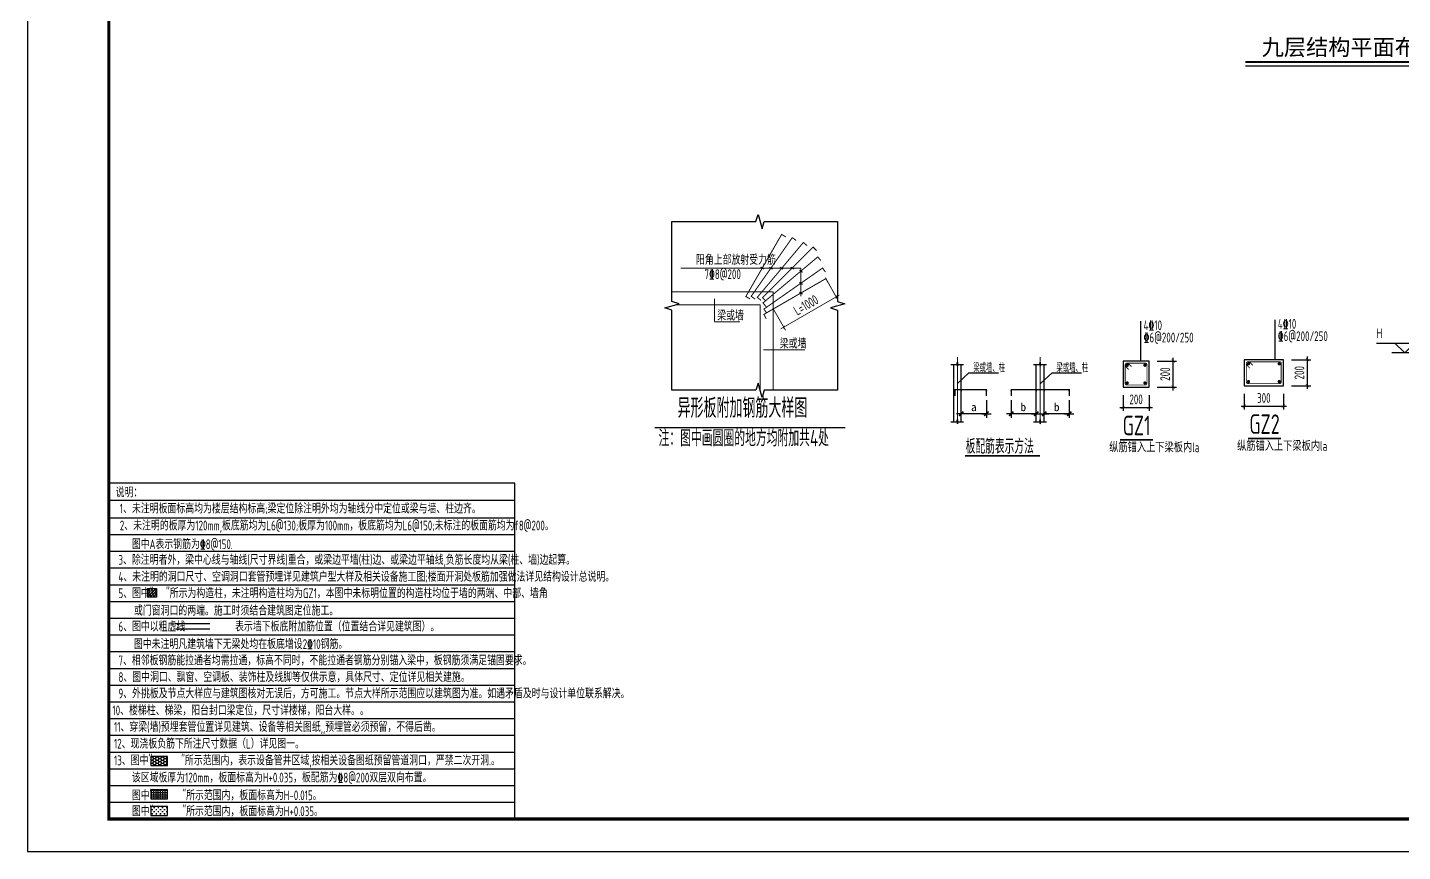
# Model space of a CAD drawing. Extents: x 826826 to 1642106, y -156213 to 399140.
# Drawn here: x 1269219 to 1311487, y 19777 to 45105 of the extents above; entities that cross this region are included whole.
import ezdxf
from ezdxf.enums import TextEntityAlignment as Align

# ---------------------------------------------------------------- set-up
doc = ezdxf.new("R2010")
doc.units = 0
doc.header["$LTSCALE"] = 1000
doc.linetypes.add('DASH', pattern=[0.35, 0.25, -0.1])
doc.linetypes.add('DOTE', pattern=[2.42, 2, -0.2, 0.02, -0.2])
doc.layers.get('0').update_dxf_attribs({"linetype": 'CONTINUOUS'})
doc.layers.get('DEFPOINTS').update_dxf_attribs({"linetype": 'CONTINUOUS'})
for name, color, linetype, lineweight in [('+公共字体', 7, 'CONTINUOUS', 20), ('+图名', 243, 'CONTINUOUS', 20), ('+混凝土墙', 3, 'CONTINUOUS', 20), ('DOTE', 251, 'DOTE', 9), ('Z-详图标注', 3, 'CONTINUOUS', 18), ('查找字符', 1, 'CONTINUOUS', 18)]:
    doc.layers.add(name, color=color, linetype=linetype, lineweight=lineweight)
for name, color, linetype in [('-TK', 7, 'CONTINUOUS'), ('DIM', 2, 'CONTINUOUS'), ('FLOOR_UP_REIN', 13, 'CONTINUOUS'), ('GJ', 5, 'CONTINUOUS'), ('LINK', 6, 'CONTINUOUS'), ('OUTLINE', 2, 'CONTINUOUS'), ('REIN', 6, 'CONTINUOUS'), ('S-B板填充', 251, 'CONTINUOUS'), ('S-DETLCW-LINE1-pdx', 7, 'CONTINUOUS'), ('S-DETLCW-TEXT', 7, 'CONTINUOUS'), ('S-DETLS-HATCH', 251, 'CONTINUOUS'), ('S-DETLS-TEXT', 7, 'CONTINUOUS'), ('S-X详图实线', 4, 'CONTINUOUS'), ('S-X详图标注', 3, 'CONTINUOUS'), ('S-X详图钢筋', 6, 'CONTINUOUS'), ('S-大样-砼线', 7, 'CONTINUOUS'), ('S-引出线', 40, 'CONTINUOUS'), ('S-文字', 7, 'CONTINUOUS'), ('S-板正筋', 2, 'CONTINUOUS'), ('S-构造柱', 212, 'CONTINUOUS'), ('S-表格线', 54, 'CONTINUOUS'), ('S-降板填充', 75, 'CONTINUOUS'), ('TEXT', 2, 'CONTINUOUS'), ('THIN', 7, 'CONTINUOUS'), ('大样线', 40, 'CONTINUOUS'), ('悬梁', 4, 'CONTINUOUS'), ('空调洞口标注', 130, 'CONTINUOUS'), ('说明文字', 7, 'CONTINUOUS')]:
    doc.layers.add(name, color=color, linetype=linetype)
doc.styles.add('-宋体', font='', dxfattribs={"width": 0.7, "height": 300, "bigfont": '宋体.TTF'})
doc.styles.add('10', font='', dxfattribs={"width": 0.7, "height": 300})
doc.styles.add('BW_Rein', font='Tssdeng.shx', dxfattribs={"width": 0.7, "bigfont": 'hztxt.shx'})
doc.styles.add('hzst', font='', dxfattribs={"width": 0.7})
doc.styles.add('TSSD_DIMENSION', font='Tssdeng.shx', dxfattribs={"width": 0.7, "bigfont": 'tssdchn.shx'})
doc.styles.add('TSSD_Label', font='Tssdeng.shx', dxfattribs={"width": 0.7, "bigfont": 'hztxt.shx'})
doc.styles.add('TSSD_Norm', font='Tssdeng.shx', dxfattribs={"bigfont": 'tssdchn.shx'})
doc.styles.add('TSSD_REIN', font='tssdeng.shx', dxfattribs={"width": 0.7, "height": 300, "bigfont": 'tssdchn.shx'})
doc.styles.get('-宋体').set_extended_font_data('SimSun')
doc.styles.get('10').set_extended_font_data('SimSun')
doc.styles.get('hzst').set_extended_font_data('SimSun')
doc.dimstyles.new('25-100', dxfattribs={"dimscale": 100, "dimtxt": 3, "dimasz": 2, "dimexe": 1, "dimexo": 1, "dimgap": 0.5, "dimtad": 1, "dimdec": 0, "dimlfac": 0.25, "dimdsep": 46, "dimtxsty": 'TSSD_REIN', "dimblk1": 'ARCHTICK', "dimblk2": 'ARCHTICK', "dimsah": 1, "dimcen": 2.5, "dimdle": 1, "dimclrd": 256, "dimclre": 256, "dimclrt": 7, "dimadec": 0, "dimazin": 0, "dimtfac": 1, "dimtdec": 0, "dimtix": 1, "dimtmove": 2, "dimatfit": 3, "dimldrblk": 'ARCHTICK', "dimfxl": 0, "dimtolj": 1, "dimtzin": 0, "dimlwd": -1, "dimlwe": -1, "dimarcsym": 0})
doc.dimstyles.new('TSSD_100_100$0', dxfattribs={"dimtxt": 300, "dimasz": 80, "dimexe": 100, "dimexo": 250, "dimgap": 100, "dimtad": 1, "dimdec": 0, "dimzin": 0, "dimdsep": 46, "dimtxsty": 'TSSD_DIMENSION', "dimblk": 'ARCHTICK', "dimcen": 0, "dimdle": 100, "dimclrd": 3, "dimclre": 3, "dimclrt": 7, "dimadec": 0, "dimazin": 0, "dimtfac": 1, "dimtdec": 0, "dimtix": 1, "dimtmove": 2, "dimatfit": 3, "dimldrblk": 'ARCHTICK', "dimfxl": 0, "dimtolj": 1, "dimtzin": 0, "dimarcsym": 0})
doc.dimstyles.new('TSSD_25_100', dxfattribs={"dimtxt": 300, "dimasz": 100, "dimexe": 100, "dimexo": 250, "dimgap": 100, "dimtad": 1, "dimdec": 0, "dimlfac": 0.25, "dimzin": 0, "dimdsep": 46, "dimtxsty": 'TSSD_DIMENSION', "dimblk": 'ARCHTICK', "dimcen": 0, "dimdle": 100, "dimclrt": 7, "dimadec": 0, "dimazin": 0, "dimtfac": 1, "dimtdec": 0, "dimtix": 1, "dimtmove": 2, "dimatfit": 3, "dimldrblk": 'ARCHTICK', "dimfxl": 0, "dimtolj": 1, "dimtzin": 0, "dimarcsym": 0})

# ---------------------------------------------------------------- blocks, each defined once
blk = doc.blocks.new('A1')
blk.add_lwpolyline([(0, 59400), (0, 0), (84100, 0), (84100, 59400)], close=True)
at = {"const_width": 100}
blk.add_lwpolyline([(2500, 58400), (2500, 1000), (83100, 1000), (83100, 58400)], close=True, dxfattribs=at)
blk = doc.blocks.new('_DIMX')
blk.add_line((-150, 0), (150, 0))
at = {"const_width": 50}
blk.add_lwpolyline([(-70, -70), (70, 70)], dxfattribs=at)
blk = doc.blocks.new('A$C1DDD5A89')
at = {"color": 6, "const_width": 50}
blk.add_lwpolyline([(439, 25), (2741, 25)], dxfattribs=at)
at = {"layer": 'DOTE', "color": 8, "linetype": 'DOTE'}
for p, q in [((202, 3054), (202, 888)), ((2750, 3054), (2750, 888))]:
    blk.add_line(p, q, dxfattribs=at)
at = {"layer": 'GJ'}
blk.add_point((1858, 2022), dxfattribs=at)
at = {"layer": 'REIN', "color": 1, "const_width": 40}
for points in [[(129, 1860), (129, 2059), (1095, 2059), (1095, 1860)], [(1858, 1860), (1858, 2059), (3643, 2059), (3643, 1860)]]:
    blk.add_lwpolyline(points, dxfattribs=at)
at = {"layer": '大样线'}
for p, q in [((0, 2837), (188, 2837)), ((81, 2837), (81, 1066)), ((188, 2837), (202, 2909)), ((202, 2909), (202, 2778)), ((202, 2778), (217, 2837)), ((202, 2247), (556, 2571)), ((217, 2837), (395, 2837)), ((556, 2571), (1467, 2571)), ((2548, 2837), (2736, 2837)), ((2736, 2837), (2751, 2909)), ((2751, 2909), (2751, 2778)), ((2751, 2778), (2766, 2837)), ((2758, 2247), (3112, 2571)), ((2766, 2837), (2943, 2837)), ((3112, 2571), (4023, 2571)), ((0, 1066), (188, 1066)), ((188, 1066), (202, 1138)), ((202, 1138), (202, 1006)), ((202, 1006), (217, 1066)), ((217, 1066), (395, 1066)), ((2548, 1066), (2736, 1066)), ((2736, 1066), (2751, 1138)), ((2751, 1138), (2751, 1006)), ((2751, 1006), (2766, 1066)), ((2766, 1066), (2943, 1066))]:
    blk.add_line(p, q, dxfattribs=at)
at = {"layer": '大样线', "linetype": 'ByBlock'}
for p, q in [((323, 1066), (323, 2837)), ((2630, 1066), (2630, 2837)), ((2871, 1066), (2871, 2837))]:
    blk.add_line(p, q, dxfattribs=at)
at = {"layer": '大样线', "color": 0, "linetype": 'ByBlock'}
for p in [(323, 2022), (1095, 2022), (2630, 2022), (2871, 2022), (3643, 2022), (202, 1319)]:
    blk.add_point(p, dxfattribs=at)
at = {"layer": '空调洞口标注'}
for p, q in [((1095, 1732), (1095, 1190)), ((1858, 1732), (1858, 1190)), ((3643, 1732), (3643, 1190)), ((1094, 1319), (203, 1319)), ((2629, 1319), (1859, 1319)), ((3642, 1319), (2872, 1319))]:
    blk.add_line(p, q, dxfattribs=at)
blk.add_point((1858, 1319), dxfattribs=at)
at = {"layer": '空调洞口标注', "color": 0, "linetype": 'ByBlock'}
blk.add_point((2871, 1319), dxfattribs=at)
at = {"layer": '空调洞口标注', "xscale": 0.9649999998509884, "yscale": 0.9649999998509884, "zscale": 0.965, "rotation": 180}
for p in [(323, 1319), (1858, 1319)]:
    blk.add_blockref('_DIMX', p, dxfattribs=at)
at = {"layer": '空调洞口标注', "xscale": 0.9649999998509884, "yscale": 0.9649999998509884, "zscale": 0.965}
for p in [(1095, 1319), (2630, 1319), (2872, 1319), (3643, 1319)]:
    blk.add_blockref('_DIMX', p, dxfattribs=at)
at = {"layer": '空调洞口标注', "style": '10'}
for s, p in [('a', (709, 1523)), ('b', (2231, 1523)), ('b', (3257, 1523))]:
    blk.add_text(s, height=250, dxfattribs=at).set_placement(p, align=Align.MIDDLE_CENTER)
at = {"layer": '说明文字'}
for s, height, style, width, p in [('梁或墙、柱', 250, 'TSSD_REIN', 0.6, (693, 2596)), ('梁或墙、柱', 250, 'TSSD_REIN', 0.6, (3249, 2596)), ('板配筋表示方法', 450, 'TSSD_DIMENSION', 0.7, (459, 91))]:
    blk.add_text(s, height=height, dxfattribs=dict(at, style=style, width=width)).set_placement(p)
blk = doc.blocks.new('_ArchTick')
at = {"color": 0, "linetype": 'ByBlock', "const_width": 0.15}
blk.add_lwpolyline([(-0.5, -0.5), (0.5, 0.5)], dxfattribs=at)
blk = doc.blocks.new('*D31')
at = {"layer": 'DEFPOINTS', "color": 0}
for p in [(30394, 226071), (30794, 226071), (30794, 225492)]:
    blk.add_point(p, dxfattribs=at)
at = {"layer": 'S-X详图标注'}
for p, q in [((30394, 225971), (30394, 225392)), ((30794, 225971), (30794, 225392)), ((30394, 225492), (30194, 225492)), ((30394, 225492), (30794, 225492)), ((30794, 225492), (30994, 225492))]:
    blk.add_line(p, q, dxfattribs=at)
at = {"layer": 'S-X详图标注', "xscale": 200, "yscale": 200, "zscale": 200}
blk.add_blockref('_ArchTick', (30394, 225492), dxfattribs=at)
at = {"layer": 'S-X详图标注', "xscale": 200, "yscale": 200, "zscale": 200, "rotation": 180}
blk.add_blockref('_ArchTick', (30794, 225492), dxfattribs=at)
at = {"layer": 'S-X详图标注', "color": 7, "insert": (30594, 225692), "char_height": 300, "attachment_point": 5, "style": 'TSSD_REIN'}
blk.add_mtext('\\A1;详建筑', dxfattribs=at)
blk = doc.blocks.new('*D32')
at = {"layer": 'DEFPOINTS', "color": 0}
for p in [(30794, 228060), (31291, 228060), (30794, 226060)]:
    blk.add_point(p, dxfattribs=at)
at = {"layer": 'S-X详图标注'}
for p, q in [((30894, 228060), (31391, 228060)), ((31291, 225960), (31291, 228160)), ((30894, 226060), (31391, 226060))]:
    blk.add_line(p, q, dxfattribs=at)
at = {"layer": 'S-X详图标注', "xscale": 200, "yscale": 200, "zscale": 200}
for p, rotation in [((31291, 228060), 90), ((31291, 226060), 270)]:
    blk.add_blockref('_ArchTick', p, dxfattribs=dict(at, rotation=rotation))
at = {"layer": 'S-X详图标注', "color": 7, "insert": (31091, 227060), "char_height": 300, "attachment_point": 5, "rotation": 90, "style": 'TSSD_REIN'}
blk.add_mtext('\\A1;梁高', dxfattribs=at)
blk = doc.blocks.new('*D2680')
at = {"layer": 'DEFPOINTS', "color": 0}
for p in [(1303697, 34852), (1304440, 34852), (1303697, 34052)]:
    blk.add_point(p, dxfattribs=at)
at = {"layer": 'DIM', "color": 0, "lineweight": -2}
for p, q in [((1303947, 34852), (1304540, 34852)), ((1304440, 33952), (1304440, 34952)), ((1303947, 34052), (1304540, 34052))]:
    blk.add_line(p, q, dxfattribs=at)
at = {"layer": 'DIM', "color": 0, "lineweight": -2, "xscale": 100, "yscale": 100, "zscale": 100}
for p, rotation in [((1304440, 34852), 90), ((1304440, 34052), 270)]:
    blk.add_blockref('_ArchTick', p, dxfattribs=dict(at, rotation=rotation))
at = {"layer": 'DIM', "color": 7, "insert": (1304190, 34452), "char_height": 300, "attachment_point": 5, "rotation": 90, "style": 'TSSD_DIMENSION'}
blk.add_mtext('\\A1;200', dxfattribs=at)
blk = doc.blocks.new('*D2681')
at = {"layer": 'DEFPOINTS', "color": 0}
for p in [(1302897, 34052), (1303697, 34052), (1303697, 33425)]:
    blk.add_point(p, dxfattribs=at)
at = {"layer": 'DIM', "color": 0, "lineweight": -2}
for p, q in [((1302797, 33425), (1303797, 33425)), ((1302897, 33802), (1302897, 33325)), ((1303697, 33802), (1303697, 33325))]:
    blk.add_line(p, q, dxfattribs=at)
at = {"layer": 'DIM', "color": 0, "lineweight": -2, "xscale": 100, "yscale": 100, "zscale": 100, "rotation": 180}
blk.add_blockref('_ArchTick', (1302897, 33425), dxfattribs=at)
at = {"layer": 'DIM', "color": 0, "lineweight": -2, "xscale": 100, "yscale": 100, "zscale": 100}
blk.add_blockref('_ArchTick', (1303697, 33425), dxfattribs=at)
at = {"layer": 'DIM', "color": 7, "insert": (1303297, 33675), "char_height": 300, "attachment_point": 5, "style": 'TSSD_DIMENSION'}
blk.add_mtext('\\A1;200', dxfattribs=at)
blk = doc.blocks.new('*D2472')
at = {"layer": 'DEFPOINTS', "color": 0}
for p in [(5060, 9464), (3444, 8530), (5522, 8664)]:
    blk.add_point(p, dxfattribs=at)
at = {"layer": 'DIM', "color": 3, "lineweight": -2}
for p, q in [((5185, 9247), (5572, 8577)), ((3819, 7680), (5609, 8714)), ((3569, 8314), (3956, 7644))]:
    blk.add_line(p, q, dxfattribs=at)
at = {"layer": 'DIM', "color": 3, "lineweight": -2, "xscale": 80, "yscale": 80, "zscale": 80}
for p, rotation in [((5522, 8664), 29.99999999994698), ((3906, 7730), 209.999999999947)]:
    blk.add_blockref('_ArchTick', p, dxfattribs=dict(at, rotation=rotation))
at = {"layer": 'DIM', "color": 7, "insert": (4589, 8413), "char_height": 300, "attachment_point": 5, "rotation": 30, "style": 'TSSD_DIMENSION'}
blk.add_mtext('\\A1;L=1000', dxfattribs=at)
blk = doc.blocks.new('*D2686')
at = {"layer": 'DEFPOINTS', "color": 0}
for p in [(1307824, 34894), (1308567, 34894), (1307824, 34094)]:
    blk.add_point(p, dxfattribs=at)
at = {"layer": 'DIM', "color": 0, "lineweight": -2}
for p, q in [((1308074, 34894), (1308667, 34894)), ((1308567, 33994), (1308567, 34994)), ((1308074, 34094), (1308667, 34094))]:
    blk.add_line(p, q, dxfattribs=at)
at = {"layer": 'DIM', "color": 0, "lineweight": -2, "xscale": 100, "yscale": 100, "zscale": 100}
for p, rotation in [((1308567, 34894), 90), ((1308567, 34094), 270)]:
    blk.add_blockref('_ArchTick', p, dxfattribs=dict(at, rotation=rotation))
at = {"layer": 'DIM', "color": 7, "insert": (1308317, 34494), "char_height": 300, "attachment_point": 5, "rotation": 90, "style": 'TSSD_DIMENSION'}
blk.add_mtext('\\A1;200', dxfattribs=at)
blk = doc.blocks.new('*D2687')
at = {"layer": 'DEFPOINTS', "color": 0}
for p in [(1306624, 34094), (1307824, 34094), (1307824, 33467)]:
    blk.add_point(p, dxfattribs=at)
at = {"layer": 'DIM', "color": 0, "lineweight": -2}
for p, q in [((1306624, 33844), (1306624, 33367)), ((1307824, 33844), (1307824, 33367)), ((1306524, 33467), (1307924, 33467))]:
    blk.add_line(p, q, dxfattribs=at)
at = {"layer": 'DIM', "color": 0, "lineweight": -2, "xscale": 100, "yscale": 100, "zscale": 100, "rotation": 180}
blk.add_blockref('_ArchTick', (1306624, 33467), dxfattribs=at)
at = {"layer": 'DIM', "color": 0, "lineweight": -2, "xscale": 100, "yscale": 100, "zscale": 100}
blk.add_blockref('_ArchTick', (1307824, 33467), dxfattribs=at)
at = {"layer": 'DIM', "color": 7, "insert": (1307224, 33717), "char_height": 300, "attachment_point": 5, "style": 'TSSD_DIMENSION'}
blk.add_mtext('\\A1;300', dxfattribs=at)
blk = doc.blocks.new('20210306.16465652')
at = {"layer": 'S-DETLS-HATCH'}
h = blk.add_hatch(dxfattribs=at)
h.set_pattern_fill('ANSI31', color=256, scale=25)
h.set_pattern_definition([(45, (-250051.66, 573697.02), (-56.126601, 56.126601), [])])
h.paths.add_polyline_path([(3315.4, 5761.9), (3215.4, 5761.9), (3145.4, 5611.9), (3085.4, 5911.9), (3015.4, 5761.9), (2915.4, 5761.9), (2915.4, 4472.4), (3315.4, 4472.4)])
at = {"layer": 'S-DETLCW-LINE1-pdx'}
for points in [[(2715.4, 5761.9), (3015.4, 5761.9), (3085.4, 5911.9), (3145.4, 5611.9), (3215.4, 5761.9), (3515.4, 5761.9)], [(1268.2, 3792.4), (1268.2, 4132.4), (1118.2, 4202.4), (1418.2, 4262.4), (1268.2, 4332.4), (1268.2, 4672.4)]]:
    blk.add_lwpolyline(points, dxfattribs=at)
at = {"layer": 'S-DETLCW-TEXT', "const_width": 30}
blk.add_lwpolyline([(4388.8, 937.6), (1041.9, 937.6)], dxfattribs=at)
at = {"layer": 'S-DETLS-TEXT'}
blk.add_line((3009.8, 5139.7), (2467.6, 5139.7), dxfattribs=at)
for points in [[(3115.4, 5761.9), (3233, 6051.8), (5095.2, 6051.8)], [(3165.2, 4412.4), (3315.4, 5101.5), (4302.7, 5101.5)]]:
    blk.add_lwpolyline(points, dxfattribs=at)
at = {"layer": 'S-X详图实线'}
for p, q in [((2115.4, 4472.4), (1268.2, 4472.4)), ((2115.4, 4472.4), (2915.4, 2472.4)), ((2115.4, 2472.4), (2915.4, 4472.4)), ((2115.4, 3992.4), (1268.2, 3992.4))]:
    blk.add_line(p, q, dxfattribs=at)
blk.add_lwpolyline([(2915.4, 5761.9), (2915.4, 4472.4), (3315.4, 4472.4), (3315.4, 5761.9)], dxfattribs=at)
for points in [[(2115.4, 4472.4), (2915.4, 4472.4), (2915.4, 2472.4), (2115.4, 2472.4)], [(2915.4, 4472.4), (3315.4, 4472.4), (3315.4, 2472.4), (2915.4, 2472.4)]]:
    blk.add_lwpolyline(points, close=True, dxfattribs=at)
at = {"layer": 'S-X详图标注'}
blk.add_line((1268.2, 4472.4), (468.4, 4472.4), dxfattribs=at)
blk.add_lwpolyline([(0, 4772.4), (1168.3, 4772.4), (868.3, 4472.4), (568.3, 4772.4)], dxfattribs=at)
at = {"layer": 'S-X详图钢筋', "const_width": 20}
blk.add_lwpolyline([(2592.4, 4306.3), (2486.4, 4412.4), (3255.4, 4412.4), (3255.4, 2532.4), (2486.4, 2532.4), (2592.4, 2638.4)], dxfattribs=at)
at = {"layer": 'S-X详图钢筋', "const_width": 50}
for points in [[(3168.1, 4350.3, 1), (3218.1, 4350.3, 1)], [(3168.1, 3488.9, 1), (3218.1, 3488.9, 1)], [(3168.1, 2609.8, 1), (3218.1, 2609.8, 1)]]:
    blk.add_lwpolyline(points, format="xyb", close=True, dxfattribs=at)
at = {"layer": 'S-DETLCW-TEXT', "style": 'hzst', "width": 0.85}
blk.add_text('墙面外凸通用大样', height=350, dxfattribs=at).set_placement((1025.4, 1088.1))
at = {"layer": 'S-DETLS-TEXT', "width": 0.7}
for s, style, p in [('墙顶相应位置梁外包', 'BW_Rein', (3158.9, 6088.4)), ('砖砌', 'BW_Rein', (2442.3, 5176.3)), ('%%1328@200', 'BW_Rein', (3336.9, 5138.1)), ('3L6', 'BW_Rein', (3608.6, 4766)), ('注：挑板外边墙有墙体局部突出部分，', 'TSSD_REIN', (991.5, 450)), ('将挑板局部外挑延升到外凸墙边。', 'TSSD_REIN', (1414.1, 0))]:
    blk.add_text(s, height=300, dxfattribs=dict(at, style=style)).set_placement(p)
at = {"layer": 'S-DETLS-TEXT', "style": 'TSSD_REIN', "width": 0.75}
blk.add_text('H', height=300, dxfattribs=at).set_placement((181.3, 4832.5), align=Align.BOTTOM_RIGHT)
at = {"layer": 'S-X详图标注'}
for p1, p2, distance, text, picture, middle in [((3315.4, 2472.4), (3315.4, 4472.4), -496.7, '梁高', '*D32', (3612.1, 3472.4)), ((2915.4, 2483.6), (3315.4, 2483.6), -579.2, '详建筑', '*D31', (3115.4, 2104.4))]:
    dim = blk.add_aligned_dim(p1=p1, p2=p2, distance=distance, text=text, dimstyle='25-100', dxfattribs=at)
    dim.commit()
    dim.dimension.update_dxf_attribs({"geometry": picture, "text_midpoint": middle, "insert": (-27478.5, -223587.5)})
blk = doc.blocks.new('A$C3D802B83')
at = {"layer": '+公共字体', "linetype": 'Continuous'}
for p, q in [((744, 9550.9), (4432.1, 9550.9)), ((4432.1, 8687.9), (4432.1, 9550.9)), ((1781.2, 8604.3), (1781.2, 7908.1)), ((1781.2, 7900.1), (2555.9, 7900.1)), ((3278.8, 7035.6), (4551.4, 7035.6))]:
    blk.add_line(p, q, dxfattribs=at)
at = {"layer": '+图名', "linetype": 'Continuous', "const_width": 50}
blk.add_lwpolyline([(-63, 4643.9), (5800.4, 4643.9)], dxfattribs=at)
at = {"layer": '+混凝土墙', "linetype": 'Continuous'}
for p, q in [((468.2, 8822.4), (3581.4, 8822.4)), ((3581.4, 8822.4), (3581.4, 5796.4)), ((597.3, 8422.4), (3181.4, 8422.4)), ((3181.4, 8422.4), (3181.4, 5796.4))]:
    blk.add_line(p, q, dxfattribs=at)
at = {"layer": 'FLOOR_UP_REIN', "const_width": 30}
for points in [[(3970.2, 10507.9), (3840.3, 10582.9), (2739.8, 8676.9), (2869.7, 8601.9)], [(4289.1, 10397.8), (4166.2, 10483.8), (2903.8, 8681), (3026.7, 8594.9)], [(4622.7, 10240.4), (4507.8, 10336.8), (3093.1, 8650.8), (3208, 8554.4)], [(4914.2, 10087.1), (4808.2, 10193.1), (3251.9, 8636.8), (3358, 8530.8)], [(5048.3, 9777.8), (4951.8, 9892.7), (3265.9, 8478), (3362.3, 8363.1)], [(5184.9, 9428.3), (5098.9, 9551.1), (3296, 8288.8), (3382.1, 8165.9)], [(5273, 9095.3), (5198, 9225.2), (3292, 8124.8), (3367, 7994.9)]]:
    blk.add_lwpolyline(points, dxfattribs=at)
at = {"layer": 'THIN'}
blk.add_lwpolyline([(5562.2, 5796.4), (3306.7, 5796.4), (3236.7, 5576.4), (3116.7, 6016.4), (3046.7, 5796.4), (468.2, 5796.4), (468.2, 8257.2), (248.2, 8327.2), (688.2, 8447.2), (468.2, 8517.2), (468.2, 10977.9), (3046.7, 10977.9), (3116.7, 11197.9), (3236.7, 10757.9), (3306.7, 10977.9), (5562.2, 10977.9), (5562.2, 8517.2), (5782.2, 8447.2), (5342.2, 8327.2), (5562.2, 8257.2)], close=True, dxfattribs=at)
at = {"layer": '查找字符', "const_width": 35}
for points in [[(3195.4, 9582.1), (3293.5, 9519.7)], [(3461.2, 9577.4), (3559.3, 9515)], [(3788.2, 9577.4), (3886.4, 9515)], [(4121.9, 9577.4), (4220.1, 9515)], [(4388.1, 9483.1), (4486.2, 9420.7)], [(4388.1, 9110.7), (4486.2, 9048.3)], [(4388.1, 8809.5), (4486.2, 8747.1)]]:
    blk.add_lwpolyline(points, dxfattribs=at)
at = {"layer": '+公共字体', "linetype": 'Continuous', "style": 'TSSD_REIN', "width": 0.7}
for s, p in [('阳角上部放射受力筋', (1206.7, 9652.5)), ('7%%1328@200', (1467.3, 9212.7)), ('梁或墙', (1863, 7938.4)), ('梁或墙', (3783.9, 7076.5))]:
    blk.add_text(s, height=300, dxfattribs=at).set_placement(p)
blk.add_text('注：图中画圆圈的地方均附加共4处', height=500, dxfattribs=at).set_placement((55.5, 3920.3), align=Align.BOTTOM_LEFT)
at = {"layer": '+图名', "linetype": 'Continuous', "style": 'TSSD_REIN', "width": 0.7}
blk.add_text('异形板附加钢筋大样图', height=600, dxfattribs=at).set_placement((640.5, 4766.9), align=Align.BOTTOM_LEFT)
at = {"layer": 'DIM'}
dim = blk.add_aligned_dim(p1=(3443.8, 8530.2), p2=(5060.4, 9463.5), distance=-923.8, text='L=1000', dimstyle='TSSD_100_100$0', dxfattribs=at)
dim.commit()
dim.dimension.update_dxf_attribs({"geometry": '*D2472', "text_midpoint": (4589, 8413.4)})

msp = doc.modelspace()

# ---------------------------------------------------------------- hatches: boundary and pattern name
at = {"layer": 'S-B板填充'}
h = msp.add_hatch(dxfattribs=at)
h.set_pattern_fill('ANGLE', color=252, scale=10, style=0)
h.set_pattern_definition([(0, (1358317.57, -174197.36), (0, 69.85), [50.8, -19.05]), (90, (1358317.57, -174197.36), (-69.85, 4e-15), [50.8, -19.05])])
h.paths.add_polyline_path([(1273006.73, 21394.29), (1273517.83, 21394.29), (1273517.83, 21673.08), (1273006.73, 21673.08)])
h = msp.add_hatch(dxfattribs=at)
h.set_pattern_fill('CROSS', color=252, scale=10, style=0)
h.set_pattern_definition([(0, (1358317.57, -174197.36), (63.5, 63.5), [31.75, -95.25]), (90, (1358333.445, -174213.234), (-63.5, 63.5), [31.75, -95.25])])
h.paths.add_polyline_path([(1273006.73, 20880.01), (1273517.83, 20880.01), (1273517.83, 21158.79), (1273006.73, 21158.79)])
at = {"layer": 'S-构造柱'}
h = msp.add_hatch(dxfattribs=at)
h.set_pattern_fill('ARMORED', color=256, scale=12.857143, style=0)
h.set_pattern_definition([(50, (-580357.344, -103757.515), (92.2191663, -8.0681316), [9.642857, -106.0714286]), (355, (-580357.34, -103757.51), (-17.839457, 96.710417), [7.7142857, -84.857143]), (100.4514, (-580349.66, -103758.19), (74.3797776, 88.642227), [8.1951673, -90.146843]), (46.1842, (-580357.34, -103731.8), (137.216706, -21.281016), [14.464286, -159.107143]), (96.6356, (-580345.91, -103733.57), (120.170919, 125.243726), [12.292751, -135.220243]), (351.1842, (-580357.34, -103731.8), (120.170822, 125.24382), [11.571429, -127.285714]), (21, (-580344.49, -103738.23), (76.7451924, -51.765286), [9.642857, -106.0714286]), (326, (-580344.49, -103738.23), (31.2834, 93.233577), [7.7142857, -84.857143]), (71.4514, (-580338.09, -103742.54), (108.0286237, 41.4682067), [8.1951673, -90.146843]), (37.5, (-580357.344, -103757.515), (1.56340997, 42.80063835), [0, -83.8285714, 0, -86.1428571, 0, -85.1785714]), (7.5, (-580357.344, -103757.515), (33.8232262, 50.7100772), [0, -49.1142857, 0, -81.9, 0, -32.4642857]), (327.5, (-580386.016, -103757.515), (68.6343132, -2.8999121), [0, -32.1428571, 0, -100.2857143, 0, -133.0714286]), (317.5, (-580398.87, -103757.515), (74.981079, 12.8706406), [0, -41.7857143, 0, -66.6, 0, -94.5]), (45, (-580357.344, -103757.515), (-45.4568645, 45.4568645), [])])
h.paths.add_polyline_path([(1272911.24, 27865.02), (1273185.53, 27865.02), (1273185.53, 27590.73), (1272911.24, 27590.73)])
at = {"layer": 'S-降板填充', "linetype": 'ByBlock'}
h = msp.add_hatch(dxfattribs=at)
h.set_pattern_fill('HONEY', color=8, scale=17.142857, style=0)
h.set_pattern_definition([(0, (-1539578.366, -45287.404), (81.6428571, 47.1365143), [54.4285714, -108.8571429]), (120, (-1539578.366, -45287.404), (-81.6428474, 47.1365312), [54.4285714, -108.8571429]), (60, (-1539578.366, -45287.404), (9.75e-06, 94.2730455), [-108.8571429, 54.4285714])])
h.paths.add_polyline_path([(1273006.73, 22422.86), (1273517.83, 22422.86), (1273517.83, 22701.65), (1273006.73, 22701.65)])

# ---------------------------------------------------------------- linework, layer by layer
at = {"layer": 'LINK', "color": 1, "const_width": 25}
for points in [[(1303067.94, 34592.27), (1302976.01, 34684.2, -0.19891237), (1302961.95, 34718.14), (1302961.95, 34738.65, -0.41421356), (1303009.95, 34786.65), (1303583.95, 34786.65, -0.41421356), (1303631.95, 34738.65), (1303631.95, 34164.65, -0.41421356), (1303583.95, 34116.65), (1303009.95, 34116.65, -0.41421356), (1302961.95, 34164.65), (1302961.95, 34738.65, -0.41421356), (1303009.95, 34786.65), (1303030.46, 34786.65, -0.19891237), (1303064.4, 34772.59), (1303156.33, 34680.66)], [(1306795.04, 34634.32), (1306703.11, 34726.24, -0.19891237), (1306689.05, 34760.19), (1306689.05, 34780.69, -0.41421356), (1306737.05, 34828.69), (1307711.05, 34828.69, -0.41421356), (1307759.05, 34780.69), (1307759.05, 34206.69, -0.41421356), (1307711.05, 34158.69), (1306737.05, 34158.69, -0.41421356), (1306689.05, 34206.69), (1306689.05, 34780.69, -0.41421356), (1306737.05, 34828.69), (1306757.56, 34828.69, -0.19891237), (1306791.5, 34814.63), (1306883.42, 34722.71)]]:
    msp.add_lwpolyline(points, format="xyb", dxfattribs=at)
at = {"layer": 'OUTLINE'}
for points in [[(1303696.95, 34851.65), (1302896.95, 34851.65), (1302896.95, 34051.65), (1303696.95, 34051.65)], [(1307824.05, 34893.69), (1306624.05, 34893.69), (1306624.05, 34093.69), (1307824.05, 34093.69)]]:
    msp.add_lwpolyline(points, close=True, dxfattribs=at)
at = {"layer": 'REIN', "const_width": 50}
for points in [[(1302999.45, 34724.15, 1), (1303049.45, 34724.15, 1)], [(1303544.45, 34724.15, 1), (1303594.45, 34724.15, 1)], [(1306726.55, 34766.19, 1), (1306776.55, 34766.19, 1)], [(1307671.55, 34766.19, 1), (1307721.55, 34766.19, 1)], [(1306726.55, 34221.19, 1), (1306776.55, 34221.19, 1)], [(1307671.55, 34221.19, 1), (1307721.55, 34221.19, 1)], [(1302999.45, 34179.15, 1), (1303049.45, 34179.15, 1)], [(1303544.45, 34179.15, 1), (1303594.45, 34179.15, 1)]]:
    msp.add_lwpolyline(points, format="xyb", close=True, dxfattribs=at)
at = {"layer": 'S-引出线', "color": 3, "const_width": 56}
msp.add_lwpolyline([(1306659.11, 44043.76), (1313885.44, 44043.76)], dxfattribs=at)
at = {"layer": 'S-引出线', "color": 3}
msp.add_lwpolyline([(1306659.11, 43931.76), (1313885.44, 43931.76)], dxfattribs=at)
at = {"layer": 'S-板正筋', "linetype": 'DASH', "const_width": 42.86}
for points in [[(1273762.79, 26776.75), (1273762.79, 26776.75), (1274833.3, 26776.76), (1274833.3, 26776.76)], [(1273762.79, 26618.69), (1273762.79, 26618.69), (1274833.3, 26618.7), (1274833.3, 26618.7)]]:
    msp.add_lwpolyline(points, dxfattribs=at)
at = {"layer": 'S-构造柱'}
msp.add_lwpolyline([(1272911.24, 27865.02), (1273185.53, 27865.02), (1273185.53, 27590.73), (1272911.24, 27590.73), (1272911.24, 27865.02)], dxfattribs=at)
at = {"layer": 'S-表格线'}
for p, q in [((1271718.71, 20777.23), (1271718.71, 31102.45)), ((1284200.2, 31102.45), (1271718.71, 31102.45)), ((1284200.2, 20777.23), (1284200.2, 31102.45)), ((1284200.2, 30568.41), (1271718.71, 30568.41)), ((1271718.71, 21786.04), (1271718.71, 30568.41)), ((1271718.71, 30034.37), (1284200.2, 30034.37)), ((1271718.71, 29520.08), (1284200.2, 29520.08)), ((1271718.71, 29005.8), (1284200.2, 29005.8)), ((1271718.71, 29005.8), (1284200.2, 29005.8)), ((1271718.71, 28491.51), (1284200.2, 28491.51)), ((1271718.71, 27977.23), (1284200.2, 27977.23)), ((1271718.71, 27462.94), (1284200.2, 27462.94)), ((1271718.71, 26948.66), (1284200.2, 26948.66)), ((1271718.71, 26434.37), (1284200.2, 26434.37)), ((1271718.71, 25920.08), (1284200.2, 25920.08)), ((1271718.71, 25405.8), (1284200.2, 25405.8)), ((1271718.71, 24891.51), (1284200.2, 24891.51)), ((1271718.71, 24377.23), (1284200.2, 24377.23)), ((1271718.71, 23862.94), (1284200.2, 23862.94)), ((1271718.71, 23348.66), (1284200.2, 23348.66)), ((1271718.71, 22834.37), (1284200.2, 22834.37)), ((1271718.71, 22320.08), (1284200.2, 22320.08)), ((1271718.71, 21805.8), (1284200.2, 21805.8)), ((1271718.71, 21291.51), (1284200.2, 21291.51)), ((1271718.71, 21291.51), (1284200.2, 21291.51)), ((1271718.71, 20777.23), (1284200.2, 20777.23))]:
    msp.add_line(p, q, dxfattribs=at)
at = {"layer": 'S-降板填充'}
for points in [[(1273006.73, 22422.86), (1273517.83, 22422.86), (1273517.83, 22701.65), (1273006.73, 22701.65)], [(1273006.73, 21394.29), (1273517.83, 21394.29), (1273517.83, 21673.08), (1273006.73, 21673.08)], [(1273006.73, 20880.01), (1273517.83, 20880.01), (1273517.83, 21158.79), (1273006.73, 21158.79)]]:
    msp.add_lwpolyline(points, close=True, dxfattribs=at)
at = {"layer": 'TEXT', "color": 0}
for p, q in [((1303446.95, 34851.65), (1303446.95, 36077.91)), ((1307574.05, 34893.69), (1307574.05, 36119.96))]:
    msp.add_line(p, q, dxfattribs=at)
at = {"layer": '悬梁', "color": 0, "const_width": 50}
for points in [[(1303819.33, 32429.71), (1302807.44, 32429.71)], [(1307750.27, 32471.76), (1306738.38, 32471.76)]]:
    msp.add_lwpolyline(points, dxfattribs=at)

# ---------------------------------------------------------------- block references
at = {"layer": '-TK'}
msp.add_blockref('A1', (1269218.71, 19777.23), dxfattribs=at)
at = {"layer": 'S-X详图标注'}
msp.add_blockref('20210306.16465652', (1310685.84, 30633.26), dxfattribs=at)
at = {"layer": 'S-大样-砼线'}
msp.add_blockref('A$C1DDD5A89', (1297600.47, 31914.48), dxfattribs=at)
at = {"layer": 'Z-详图标注'}
msp.add_blockref('A$C3D802B83', (1288560.93, 28160.97), dxfattribs=at)

# ---------------------------------------------------------------- texts
at = {"layer": 'S-文字', "style": '-宋体'}
msp.add_text('九层结构平面布置图', height=500, dxfattribs=at).set_placement((1307158.34, 44250.27))
at = {"layer": 'S-文字', "style": 'TSSD_REIN', "width": 0.7}
for s, p in [('说明：', (1271926.57, 30665.16)), ('1、未注明板面标高均为楼层结构标高;梁定位除注明外均为轴线分中定位或梁与墙、柱边齐。', (1272056.96, 30168.91)), ('3、除注明者外，梁中心线与轴线(尺寸界线)重合，或梁边平墙(柱)边、或梁边平轴线,负筋长度均从梁(柱、墙)边起算。', (1272013.77, 28591.69)), ('4、未注明的洞口尺寸、空调洞口套管预埋详见建筑户型大样及相关设备施工图;楼面开洞处板筋加强做法详见结构设计总说明。', (1272013.77, 28071.69)), ('5、图中"   "所示为构造柱，未注明构造柱均为GZ1，本图中未标明位置的构造柱均位于墙的两端、中部、墙角', (1272013.77, 27565.44)), ('或门窗洞口的两端。施工时须结合建筑图定位施工。', (1272490.21, 27030.45)), ('6、图中以粗虚线            表示墙下板底附加筋位置（位置结合详见建筑图）。', (1272013.77, 26540.84)), ('图中未注明凡建筑墙下无梁处均在板底增设2%%13210钢筋。', (1272490.21, 26001.88)), ('7、相邻板钢筋能拉通者均需拉通，标高不同时，不能拉通者钢筋分别锚入梁中，板钢筋须满足锚固要求。', (1272013.77, 25501.55)), ('8、图中洞口、飘窗、空调板、装饰柱及线脚等仅供示意，具体尺寸、定位详见相关建施。', (1272013.77, 24987.26)), ('9、外挑板及节点大样应与建筑图核对无误后，方可施工。节点大样所示范围应以建筑图为准。如遇矛盾及时与设计单位联系解决。', (1272013.77, 24484.81)), ('10、楼梯柱、梯梁，阳台封口梁定位，尺寸详楼梯，阳台大样。。', (1271829.53, 23965.97)), ('11、穿梁(墙)预埋套管位置详见建筑、设备等相关图纸,,预埋管必须预留，不得后凿。', (1271877.03, 23455.65)), ('12、现浇板负筋下所注尺寸数据（L）详见图一。', (1271877.03, 22941.37)), ('13、图中"       "所示范围内，表示设备管井区域,按相关设备图纸预留管道洞口，严禁二次开洞.。', (1271877.03, 22427.08)), ('图中"       "所示范围内，板面标高为H-0.015。', (1272425.14, 21354.56)), ('图中"       "所示范围内，板面标高为H+0.035。', (1272425.14, 20864.82))]:
    msp.add_text(s, height=300, dxfattribs=at).set_placement(p)
at = {"layer": 'S-文字', "color": 1, "style": 'TSSD_REIN', "width": 0.7}
for s, p in [('2、未注明的板厚为120mm,板底筋均为L6@130;板厚为100mm，板底筋均为L6@150;未标注的板面筋均为f8@200。', (1272056.96, 29647.1)), ('图中A表示钢筋为%%1328@150.', (1272426.11, 29071.91)), ('该区域板厚为120mm，板面标高为H+0.035，板配筋为%%1328@200双层双向布置。', (1272425.14, 21899.33))]:
    msp.add_text(s, height=300, dxfattribs=at).set_placement(p)
at = {"layer": 'TEXT', "color": 0, "width": 0.7}
for s, style, p in [('4\x8410', 'TSSD_REIN', (1303527.05, 35802.08)), ('4\x8410', 'TSSD_REIN', (1307654.15, 35844.13)), ('\x846@200/250', 'TSSD_REIN', (1303527.05, 35425.31)), ('\x846@200/250', 'TSSD_REIN', (1307654.15, 35467.36)), ('纵筋锚入上下梁板内la', 'TSSD_Label', (1302470.82, 32051.33)), ('纵筋锚入上下梁板内la', 'TSSD_Label', (1306401.76, 32093.37))]:
    msp.add_text(s, height=300, dxfattribs=dict(at, style=style)).set_placement(p)
at = {"layer": 'TEXT', "color": 0, "style": 'TSSD_Norm', "width": 0.7}
for s, p in [('GZ1', (1303315.43, 32572.06)), ('GZ2', (1307246.37, 32614.1))]:
    msp.add_text(s, height=600, dxfattribs=at).set_placement(p, align=Align.CENTER)

# ---------------------------------------------------------------- dimensions: what is measured, and where the dimension line sits
at = {"layer": 'DIM'}
for base, p1, p2, picture, middle in [((1304439.55, 34851.65), (1303696.95, 34051.65), (1303696.95, 34851.65), '*D2680', (1304189.55, 34451.65)), ((1308566.64, 34893.69), (1307824.05, 34093.69), (1307824.05, 34893.69), '*D2686', (1308316.64, 34493.69))]:
    dim = msp.add_linear_dim(base=base, p1=p1, p2=p2, angle=90, dimstyle='TSSD_25_100', dxfattribs=at)
    dim.commit()
    dim.dimension.update_dxf_attribs({"geometry": picture, "text_midpoint": middle})
for base, p1, p2, picture, middle in [((1303696.95, 33424.87), (1302896.95, 34051.65), (1303696.95, 34051.65), '*D2681', (1303296.95, 33674.87)), ((1307824.05, 33466.92), (1306624.05, 34093.69), (1307824.05, 34093.69), '*D2687', (1307224.05, 33716.92))]:
    dim = msp.add_linear_dim(base=base, p1=p1, p2=p2, dimstyle='TSSD_25_100', dxfattribs=at)
    dim.commit()
    dim.dimension.update_dxf_attribs({"geometry": picture, "text_midpoint": middle})

doc.saveas('drawing.dxf')
